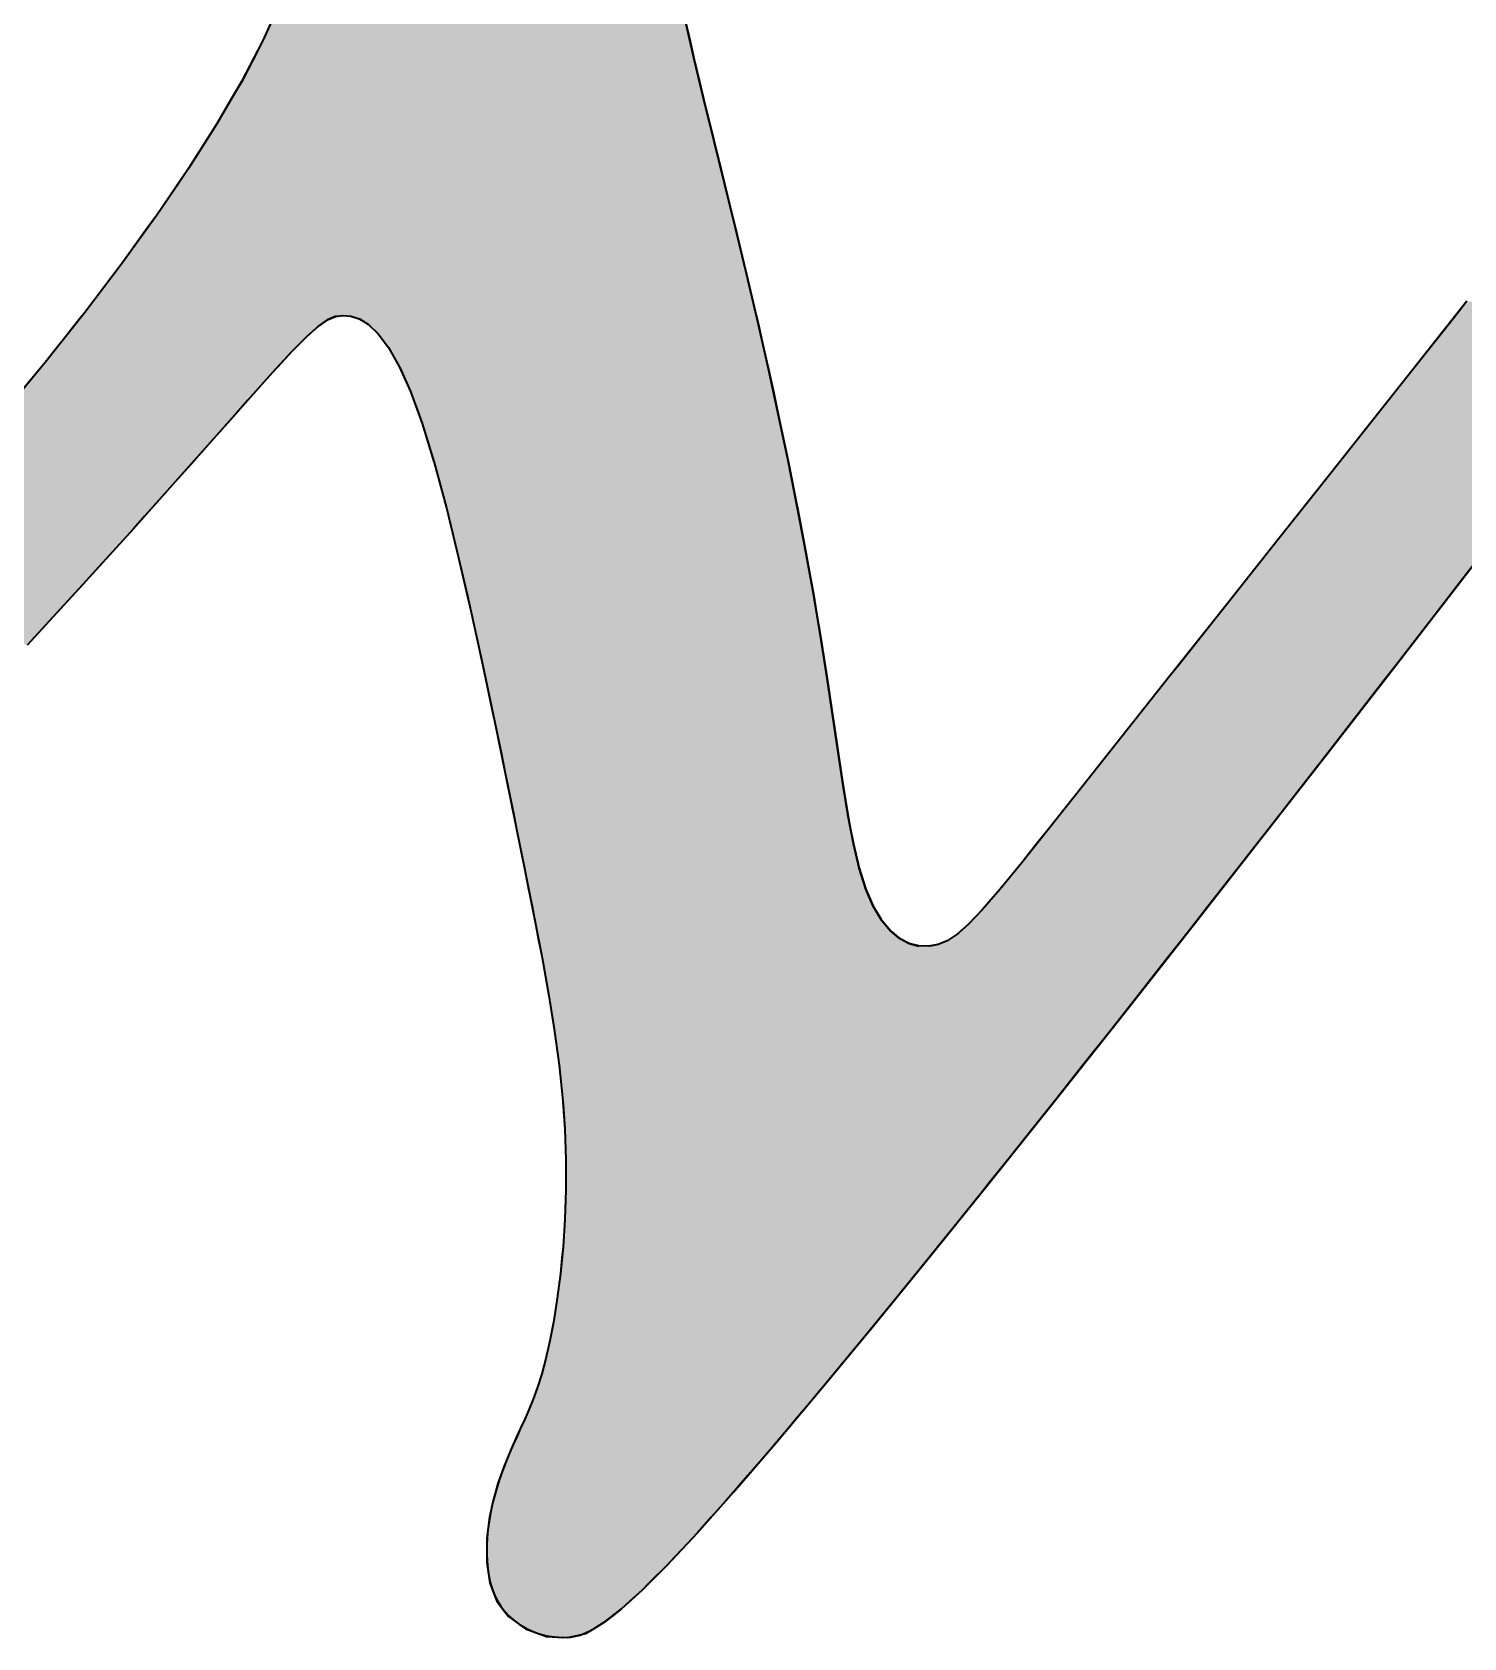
# Model space of a CAD drawing. Header units: inches. Extents: x -225 to -89, y -302 to -258.
# Drawn here: x -171.7608 to -171.3349, y -267.4642 to -266.9865 of the extents above; entities that cross this region are included whole.
import ezdxf

# ---------------------------------------------------------------- set-up
doc = ezdxf.new("R2010")
doc.units = ezdxf.units.IN
doc.header["$MEASUREMENT"] = 0
doc.layers.add('A-Elev-Line-01', color=252, linetype='Continuous', lineweight=35)

# ---------------------------------------------------------------- blocks, each defined once
blk = doc.blocks.new('*U11')
at = {"color": 40, "linetype": 'Continuous'}
for p, q in [((-581.04, 1321.41), (-582.5, 1318.19)), ((-508.37, 1321.41), (-507.64, 1318.19)), ((-582.5, 1318.19), (-584.16, 1315.01)), ((-507.64, 1318.19), (-506.91, 1315.01)), ((-584.16, 1315.01), (-586.16, 1311.18)), ((-506.91, 1315.01), (-506, 1311.18)), ((-586.16, 1311.18), (-587.93, 1308.15)), ((-506, 1311.18), (-505.27, 1308.15)), ((-587.93, 1308.15), (-590.51, 1303.74)), ((-505.27, 1308.15), (-504.19, 1303.74)), ((-590.51, 1303.74), (-592.32, 1300.89)), ((-504.19, 1303.74), (-503.49, 1300.89)), ((-592.32, 1300.89), (-595.48, 1295.91)), ((-503.49, 1300.89), (-502.26, 1295.91)), ((-595.48, 1295.91), (-597.25, 1293.31)), ((-502.26, 1295.91), (-501.62, 1293.31)), ((-597.25, 1293.31), (-601.02, 1287.77)), ((-501.62, 1293.31), (-500.25, 1287.77)), ((-602.68, 1285.47), (-607.09, 1279.35)), ((-601.02, 1287.77), (-602.68, 1285.47)), ((-500.25, 1287.77), (-499.69, 1285.47)), ((-499.69, 1285.47), (-498.21, 1279.35)), ((-608.53, 1277.44), (-613.63, 1270.72)), ((-607.09, 1279.35), (-608.53, 1277.44)), ((-498.21, 1279.35), (-497.75, 1277.44)), ((-497.75, 1277.44), (-496.18, 1270.72)), ((-371.61, 1272.66), (-373.56, 1270.2)), ((-615.53, 1268.32), (-616.96, 1266.51)), ((-614.65, 1269.43), (-615.53, 1268.32)), ((-614.2, 1270), (-614.65, 1269.43)), ((-614.14, 1270.07), (-614.2, 1270)), ((-614.06, 1270.18), (-614.14, 1270.07)), ((-613.63, 1270.72), (-614.06, 1270.18)), ((-572.72, 1268.32), (-574.74, 1266.51)), ((-571.12, 1269.43), (-572.72, 1268.32)), ((-569.76, 1270), (-571.12, 1269.43)), ((-569.23, 1270.07), (-569.76, 1270)), ((-567.06, 1270.07), (-565.56, 1269.6)), ((-565.56, 1269.6), (-565.07, 1269.3)), ((-565.07, 1269.3), (-563.95, 1268.61)), ((-563.95, 1268.61), (-562.24, 1266.98)), ((-496.18, 1270.72), (-496.05, 1270.18)), ((-496.05, 1270.18), (-496.03, 1270.07)), ((-496.03, 1270.07), (-495.91, 1269.6)), ((-495.91, 1269.6), (-495.84, 1269.3)), ((-495.84, 1269.3), (-495.69, 1268.61)), ((-495.69, 1268.61), (-495.32, 1266.98)), ((-373.56, 1270.2), (-380.8, 1261.06)), ((-616.96, 1266.51), (-619.07, 1263.85)), ((-574.74, 1266.51), (-577.36, 1263.85)), ((-562.24, 1266.98), (-560.44, 1264.56)), ((-495.32, 1266.98), (-494.77, 1264.56)), ((-619.07, 1263.85), (-620.59, 1261.93)), ((-577.36, 1263.85), (-579.13, 1261.93)), ((-560.44, 1264.56), (-558.56, 1261.23)), ((-494.77, 1264.56), (-494.02, 1261.23)), ((-622.04, 1260.17), (-626.03, 1255.34)), ((-620.59, 1261.93), (-622.04, 1260.17)), ((-580.74, 1260.17), (-585.08, 1255.34)), ((-579.13, 1261.93), (-580.74, 1260.17)), ((-558.56, 1261.23), (-558.49, 1261.09)), ((-558.49, 1261.09), (-556.59, 1256.84)), ((-494.02, 1261.23), (-493.99, 1261.09)), ((-493.99, 1261.09), (-493.06, 1256.84)), ((-380.8, 1261.06), (-383.03, 1258.25)), ((-383.03, 1258.25), (-389.51, 1250.08)), ((-585.08, 1255.34), (-587.13, 1253.03)), ((-556.59, 1256.84), (-555.14, 1252.87)), ((-493.06, 1256.84), (-492.2, 1252.87)), ((-587.13, 1253.03), (-590.55, 1249.18)), ((-555.14, 1252.87), (-554.56, 1251.26)), ((-492.2, 1252.87), (-491.86, 1251.26)), ((-590.55, 1249.18), (-595.09, 1244.07)), ((-554.56, 1251.26), (-552.55, 1244.7)), ((-491.86, 1251.26), (-490.49, 1244.7)), ((-389.51, 1250.08), (-394.11, 1244.27)), ((-595.09, 1244.07), (-597.26, 1241.62)), ((-552.55, 1244.7), (-552.46, 1244.41)), ((-552.46, 1244.41), (-550.36, 1236.64)), ((-490.49, 1244.7), (-490.43, 1244.41)), ((-490.43, 1244.41), (-488.87, 1236.64)), ((-394.11, 1244.27), (-399.48, 1237.5)), ((-597.26, 1241.62), (-603.1, 1235.09)), ((-399.48, 1237.5), (-404.71, 1230.91)), ((-603.1, 1235.09), (-605.13, 1232.82)), ((-550.36, 1236.64), (-550.32, 1236.49)), ((-550.32, 1236.49), (-548.41, 1228.75)), ((-488.87, 1236.64), (-488.84, 1236.49)), ((-488.84, 1236.49), (-487.36, 1228.75)), ((-605.13, 1232.82), (-611.18, 1226.14)), ((-404.71, 1230.91), (-410.46, 1223.64)), ((-367.08, 1230.91), (-372.68, 1223.64)), ((-611.18, 1226.14), (-613.98, 1223.05)), ((-548.41, 1228.75), (-548.17, 1227.75)), ((-548.17, 1227.75), (-546.63, 1221.08)), ((-487.36, 1228.75), (-487.18, 1227.75)), ((-487.18, 1227.75), (-485.98, 1221.08)), ((-410.46, 1223.64), (-414.65, 1218.36)), ((-372.68, 1223.64), (-376.77, 1218.36)), ((-613.98, 1223.05), (-619.3, 1217.27)), ((-546.63, 1221.08), (-546.03, 1218.46)), ((-485.98, 1221.08), (-485.54, 1218.46)), ((-546.03, 1218.46), (-544.98, 1213.68)), ((-485.54, 1218.46), (-484.74, 1213.68)), ((-414.65, 1218.36), (-422.2, 1208.84)), ((-376.77, 1218.36), (-384.14, 1208.84)), ((-619.3, 1217.27), (-623.67, 1212.53)), ((-544.98, 1213.68), (-543.93, 1208.85)), ((-484.74, 1213.68), (-483.98, 1208.85)), ((-543.93, 1208.85), (-543.46, 1206.61)), ((-543.46, 1206.61), (-542.05, 1199.92)), ((-483.98, 1208.85), (-483.64, 1206.61)), ((-483.64, 1206.61), (-482.65, 1199.92)), ((-423.79, 1206.82), (-431.98, 1196.5)), ((-422.2, 1208.84), (-423.79, 1206.82)), ((-385.7, 1206.82), (-393.71, 1196.5)), ((-384.14, 1208.84), (-385.7, 1206.82)), ((-542.05, 1199.92), (-541.89, 1199.2)), ((-541.89, 1199.2), (-540.75, 1193.64)), ((-482.65, 1199.92), (-482.54, 1199.2)), ((-482.54, 1199.2), (-481.74, 1193.64)), ((-431.98, 1196.5), (-434.42, 1193.41)), ((-393.71, 1196.5), (-396.11, 1193.41)), ((-540.75, 1193.64), (-539.95, 1189.76)), ((-481.74, 1193.64), (-481.15, 1189.76)), ((-434.42, 1193.41), (-439.04, 1187.58)), ((-396.11, 1193.41), (-400.65, 1187.58)), ((-539.95, 1189.76), (-539.56, 1187.81)), ((-481.15, 1189.76), (-480.85, 1187.81)), ((-539.56, 1187.81), (-538.47, 1182.46)), ((-480.85, 1187.81), (-479.97, 1182.46)), ((-439.04, 1187.58), (-444.89, 1180.22)), ((-400.65, 1187.58), (-406.38, 1180.22)), ((-538.47, 1182.46), (-538.13, 1180.78)), ((-479.97, 1182.46), (-479.64, 1180.78)), ((-538.13, 1180.78), (-537.5, 1177.64)), ((-479.64, 1180.78), (-479.03, 1177.64)), ((-444.89, 1180.22), (-446.9, 1177.7)), ((-406.38, 1180.22), (-408.34, 1177.7)), ((-537.5, 1177.64), (-536.64, 1173.39)), ((-479.03, 1177.64), (-478.01, 1173.39)), ((-446.9, 1177.7), (-449.63, 1174.29)), ((-408.34, 1177.7), (-411.01, 1174.29)), ((-536.64, 1173.39), (-536.45, 1172.46)), ((-478.01, 1173.39), (-477.72, 1172.46)), ((-449.63, 1174.29), (-453.43, 1169.65)), ((-411.01, 1174.29), (-414.63, 1169.65)), ((-536.45, 1172.46), (-535.91, 1169.73)), ((-477.72, 1172.46), (-476.86, 1169.73)), ((-535.91, 1169.73), (-535.31, 1166.71)), ((-476.86, 1169.73), (-475.56, 1166.71)), ((-453.43, 1169.65), (-456.46, 1166.14)), ((-414.63, 1169.65), (-417.39, 1166.14)), ((-535.31, 1166.71), (-534.93, 1164.79)), ((-534.93, 1164.79), (-534.83, 1164.29)), ((-534.83, 1164.29), (-534.48, 1162.42)), ((-475.56, 1166.71), (-474.42, 1164.79)), ((-474.42, 1164.79), (-474.12, 1164.29)), ((-474.12, 1164.29), (-472.57, 1162.42)), ((-456.46, 1166.14), (-458.88, 1163.58)), ((-417.39, 1166.14), (-419.39, 1163.58)), ((-534.48, 1162.42), (-534.22, 1161.07)), ((-472.57, 1162.42), (-470.94, 1161.07)), ((-460.88, 1161.81), (-462.6, 1160.68)), ((-460.64, 1162.02), (-460.88, 1161.81)), ((-458.88, 1163.58), (-460.64, 1162.02)), ((-420.77, 1161.81), (-421.66, 1160.68)), ((-420.6, 1162.02), (-420.77, 1161.81)), ((-419.39, 1163.58), (-420.6, 1162.02)), ((-534.22, 1161.07), (-534.05, 1160.2)), ((-534.05, 1160.2), (-533.97, 1159.76)), ((-533.97, 1159.76), (-533.96, 1159.72)), ((-533.96, 1159.72), (-533.57, 1157.67)), ((-470.94, 1161.07), (-469.26, 1160.2)), ((-469.26, 1160.2), (-467.56, 1159.76)), ((-464.22, 1160.03), (-465.64, 1159.76)), ((-462.6, 1160.68), (-464.22, 1160.03)), ((-422.41, 1159.72), (-424.03, 1157.67)), ((-422.38, 1159.76), (-422.41, 1159.72)), ((-422.17, 1160.03), (-422.38, 1159.76)), ((-421.66, 1160.68), (-422.17, 1160.03)), ((-533.57, 1157.67), (-532.38, 1151.04)), ((-424.03, 1157.67), (-429.24, 1151.04)), ((-532.38, 1151.04), (-531.69, 1146.71)), ((-429.24, 1151.04), (-432.64, 1146.71)), ((-531.69, 1146.71), (-531.38, 1144.8)), ((-531.38, 1144.8), (-530.57, 1138.89)), ((-434.15, 1144.8), (-438.84, 1138.89)), ((-432.64, 1146.71), (-434.15, 1144.8)), ((-530.57, 1138.89), (-529.96, 1133.22)), ((-438.84, 1138.89), (-443.33, 1133.22)), ((-529.96, 1133.22), (-529.88, 1132.06)), ((-529.88, 1132.06), (-529.56, 1127.71)), ((-444.24, 1132.06), (-447.72, 1127.71)), ((-443.33, 1133.22), (-444.24, 1132.06)), ((-529.56, 1127.71), (-529.37, 1122.3)), ((-447.72, 1127.71), (-452.03, 1122.3)), ((-529.37, 1122.3), (-529.38, 1118.2)), ((-452.03, 1122.3), (-455.31, 1118.2)), ((-529.38, 1117.02), (-529.56, 1111.91)), ((-529.38, 1118.2), (-529.38, 1117.02)), ((-456.26, 1117.02), (-460.37, 1111.91)), ((-455.31, 1118.2), (-456.26, 1117.02)), ((-529.56, 1111.91), (-529.89, 1107.03)), ((-460.37, 1111.91), (-464.31, 1107.03)), ((-530.07, 1105.22), (-530.34, 1102.41)), ((-529.89, 1107.03), (-530.07, 1105.22)), ((-465.77, 1105.22), (-468.05, 1102.41)), ((-464.31, 1107.03), (-465.77, 1105.22)), ((-530.34, 1102.41), (-530.89, 1098.1)), ((-468.05, 1102.41), (-471.56, 1098.1)), ((-530.89, 1098.1), (-531.52, 1094.16)), ((-471.56, 1098.1), (-474.77, 1094.16)), ((-531.52, 1094.16), (-531.7, 1093.22)), ((-474.77, 1094.16), (-475.54, 1093.22)), ((-531.7, 1093.22), (-532.19, 1090.63)), ((-475.54, 1093.22), (-477.68, 1090.63)), ((-532.19, 1090.63), (-532.9, 1087.53)), ((-477.68, 1090.63), (-480.24, 1087.53)), ((-532.9, 1087.53), (-533.62, 1084.83)), ((-480.24, 1087.53), (-482.47, 1084.83)), ((-533.62, 1084.83), (-534.36, 1082.48)), ((-482.47, 1084.83), (-484.42, 1082.48)), ((-535.11, 1080.4), (-535.85, 1078.56)), ((-534.42, 1082.31), (-535.11, 1080.4)), ((-534.36, 1082.48), (-534.42, 1082.31)), ((-486.16, 1080.4), (-487.71, 1078.56)), ((-484.56, 1082.31), (-486.16, 1080.4)), ((-484.42, 1082.48), (-484.56, 1082.31)), ((-535.85, 1078.56), (-536.59, 1076.88)), ((-487.71, 1078.56), (-489.12, 1076.88)), ((-537.31, 1075.32), (-538.01, 1073.82)), ((-536.59, 1076.88), (-537.31, 1075.32)), ((-490.43, 1075.32), (-491.69, 1073.82)), ((-489.12, 1076.88), (-490.43, 1075.32)), ((-539.03, 1071.55), (-540.24, 1068.57)), ((-538.57, 1072.57), (-539.03, 1071.55)), ((-538.01, 1073.82), (-538.57, 1072.57)), ((-493.63, 1071.55), (-496.18, 1068.57)), ((-492.75, 1072.57), (-493.63, 1071.55)), ((-491.69, 1073.82), (-492.75, 1072.57)), ((-540.24, 1068.57), (-541.28, 1065.61)), ((-496.18, 1068.57), (-498.74, 1065.61)), ((-541.71, 1064.1), (-542.13, 1062.65)), ((-541.28, 1065.61), (-541.71, 1064.1)), ((-500.04, 1064.1), (-501.33, 1062.65)), ((-498.74, 1065.61), (-500.04, 1064.1)), ((-542.13, 1062.65), (-542.75, 1059.71)), ((-501.33, 1062.65), (-503.94, 1059.71)), ((-542.75, 1059.71), (-543.11, 1057)), ((-503.94, 1059.71), (-506.36, 1057)), ((-543.24, 1056.06), (-543.26, 1051.92)), ((-543.11, 1057), (-543.24, 1056.06)), ((-507.23, 1056.06), (-511.1, 1051.92)), ((-506.36, 1057), (-507.23, 1056.06)), ((-543.26, 1051.92), (-543.17, 1051.32)), ((-511.1, 1051.92), (-511.66, 1051.32)), ((-543.17, 1051.32), (-542.7, 1048.21)), ((-511.66, 1051.32), (-514.78, 1048.21)), ((-542.7, 1048.21), (-542.21, 1046.94)), ((-542.21, 1046.94), (-541.46, 1045.02)), ((-516.05, 1046.94), (-518.17, 1045.02)), ((-514.78, 1048.21), (-516.05, 1046.94)), ((-541.46, 1045.02), (-540.46, 1043.7)), ((-540.46, 1043.7), (-539.43, 1042.34)), ((-519.64, 1043.7), (-521.37, 1042.34)), ((-518.17, 1045.02), (-519.64, 1043.7)), ((-539.43, 1042.34), (-538.16, 1041.42)), ((-538.16, 1041.42), (-536.47, 1040.19)), ((-522.55, 1041.42), (-524.52, 1040.19)), ((-521.37, 1042.34), (-522.55, 1041.42)), ((-536.47, 1040.19), (-534.06, 1039.31)), ((-534.06, 1039.31), (-532.77, 1038.84)), ((-532.77, 1038.84), (-529.78, 1038.64)), ((-529.1, 1038.6), (-529.78, 1038.64)), ((-528.9, 1038.64), (-529.1, 1038.6)), ((-528.02, 1038.84), (-528.9, 1038.64)), ((-525.94, 1039.31), (-528.02, 1038.84)), ((-524.52, 1040.19), (-525.94, 1039.31))]:
    blk.add_line(p, q, dxfattribs=at)
for points in [[(-581.04, 1321.41), (-582.5, 1318.19), (-507.64, 1318.19)], [(-582.5, 1318.19), (-584.16, 1315.01), (-506.91, 1315.01)], [(-584.16, 1315.01), (-586.16, 1311.18), (-506, 1311.18)], [(-586.16, 1311.18), (-587.93, 1308.15), (-505.27, 1308.15)], [(-587.93, 1308.15), (-590.51, 1303.74), (-504.19, 1303.74)], [(-590.51, 1303.74), (-592.32, 1300.89), (-503.49, 1300.89)], [(-592.32, 1300.89), (-595.48, 1295.91), (-502.26, 1295.91)], [(-595.48, 1295.91), (-597.25, 1293.31), (-501.62, 1293.31)], [(-597.25, 1293.31), (-601.02, 1287.77), (-500.25, 1287.77)], [(-602.68, 1285.47), (-607.09, 1279.35), (-498.21, 1279.35)], [(-601.02, 1287.77), (-602.68, 1285.47), (-499.69, 1285.47)], [(-608.53, 1277.44), (-613.63, 1270.72), (-496.18, 1270.72)], [(-607.09, 1279.35), (-608.53, 1277.44), (-497.75, 1277.44)], [(-371.61, 1272.66), (-373.56, 1270.2), (-336.8, 1270.2)], [(-615.53, 1268.32), (-616.96, 1266.51), (-574.74, 1266.51)], [(-614.65, 1269.43), (-615.53, 1268.32), (-572.72, 1268.32)], [(-614.2, 1270), (-614.65, 1269.43), (-571.12, 1269.43)], [(-614.14, 1270.07), (-614.2, 1270), (-569.76, 1270)], [(-614.06, 1270.18), (-614.14, 1270.07), (-569.23, 1270.07)], [(-613.63, 1270.72), (-614.06, 1270.18), (-496.05, 1270.18)], [(-568.45, 1270.18), (-567.06, 1270.07), (-496.03, 1270.07)], [(-567.06, 1270.07), (-565.56, 1269.6), (-495.91, 1269.6)], [(-565.56, 1269.6), (-565.07, 1269.3), (-495.84, 1269.3)], [(-565.07, 1269.3), (-563.95, 1268.61), (-495.69, 1268.61)], [(-563.95, 1268.61), (-562.24, 1266.98), (-495.32, 1266.98)], [(-373.56, 1270.2), (-380.8, 1261.06), (-343.83, 1261.06)], [(-616.96, 1266.51), (-619.07, 1263.85), (-577.36, 1263.85)], [(-562.24, 1266.98), (-560.44, 1264.56), (-494.77, 1264.56)], [(-619.07, 1263.85), (-620.59, 1261.93), (-579.13, 1261.93)], [(-560.44, 1264.56), (-558.56, 1261.23), (-494.02, 1261.23)], [(-622.04, 1260.17), (-626.03, 1255.34), (-585.08, 1255.34)], [(-620.59, 1261.93), (-622.04, 1260.17), (-580.74, 1260.17)], [(-558.56, 1261.23), (-558.49, 1261.09), (-493.99, 1261.09)], [(-558.49, 1261.09), (-556.59, 1256.84), (-493.06, 1256.84)], [(-380.8, 1261.06), (-383.03, 1258.25), (-346, 1258.25)], [(-383.03, 1258.25), (-389.51, 1250.08), (-352.29, 1250.08)], [(-626.03, 1255.34), (-627.93, 1253.03), (-587.13, 1253.03)], [(-556.59, 1256.84), (-555.14, 1252.87), (-492.2, 1252.87)], [(-627.93, 1253.03), (-631.24, 1249.18), (-590.55, 1249.18)], [(-555.14, 1252.87), (-554.56, 1251.26), (-491.86, 1251.26)], [(-631.24, 1249.18), (-635.62, 1244.07), (-595.09, 1244.07)], [(-554.56, 1251.26), (-552.55, 1244.7), (-490.49, 1244.7)], [(-389.51, 1250.08), (-394.11, 1244.27), (-356.77, 1244.27)], [(-635.62, 1244.07), (-637.81, 1241.62), (-597.26, 1241.62)], [(-552.55, 1244.7), (-552.46, 1244.41), (-490.43, 1244.41)], [(-552.46, 1244.41), (-550.36, 1236.64), (-488.87, 1236.64)], [(-394.11, 1244.27), (-399.48, 1237.5), (-361.99, 1237.5)], [(-637.81, 1241.62), (-643.63, 1235.09), (-603.1, 1235.09)], [(-399.48, 1237.5), (-404.71, 1230.91), (-367.08, 1230.91)], [(-643.63, 1235.09), (-645.73, 1232.82), (-605.13, 1232.82)], [(-550.36, 1236.64), (-550.32, 1236.49), (-488.84, 1236.49)], [(-550.32, 1236.49), (-548.41, 1228.75), (-487.36, 1228.75)], [(-645.73, 1232.82), (-651.93, 1226.14), (-611.18, 1226.14)], [(-404.71, 1230.91), (-410.46, 1223.64), (-372.68, 1223.64)], [(-651.93, 1226.14), (-654.93, 1223.05), (-613.98, 1223.05)], [(-548.41, 1228.75), (-548.17, 1227.75), (-487.18, 1227.75)], [(-548.17, 1227.75), (-546.63, 1221.08), (-485.98, 1221.08)], [(-410.46, 1223.64), (-414.65, 1218.36), (-376.77, 1218.36)], [(-654.93, 1223.05), (-660.51, 1217.27), (-619.3, 1217.27)], [(-546.63, 1221.08), (-546.03, 1218.46), (-485.54, 1218.46)], [(-546.03, 1218.46), (-544.98, 1213.68), (-484.74, 1213.68)], [(-414.65, 1218.36), (-422.2, 1208.84), (-384.14, 1208.84)], [(-544.98, 1213.68), (-543.93, 1208.85), (-483.98, 1208.85)], [(-543.93, 1208.85), (-543.46, 1206.61), (-483.64, 1206.61)], [(-543.46, 1206.61), (-542.05, 1199.92), (-482.65, 1199.92)], [(-423.79, 1206.82), (-431.98, 1196.5), (-393.71, 1196.5)], [(-422.2, 1208.84), (-423.79, 1206.82), (-385.7, 1206.82)], [(-542.05, 1199.92), (-541.89, 1199.2), (-482.54, 1199.2)], [(-541.89, 1199.2), (-540.75, 1193.64), (-481.74, 1193.64)], [(-431.98, 1196.5), (-434.42, 1193.41), (-396.11, 1193.41)], [(-540.75, 1193.64), (-539.95, 1189.76), (-481.15, 1189.76)], [(-434.42, 1193.41), (-439.04, 1187.58), (-400.65, 1187.58)], [(-539.95, 1189.76), (-539.56, 1187.81), (-480.85, 1187.81)], [(-539.56, 1187.81), (-538.47, 1182.46), (-479.97, 1182.46)], [(-439.04, 1187.58), (-444.89, 1180.22), (-406.38, 1180.22)], [(-538.47, 1182.46), (-538.13, 1180.78), (-479.64, 1180.78)], [(-538.13, 1180.78), (-537.5, 1177.64), (-479.03, 1177.64)], [(-444.89, 1180.22), (-446.9, 1177.7), (-408.34, 1177.7)], [(-537.5, 1177.64), (-536.64, 1173.39), (-478.01, 1173.39)], [(-446.9, 1177.7), (-449.63, 1174.29), (-411.01, 1174.29)], [(-536.64, 1173.39), (-536.45, 1172.46), (-477.72, 1172.46)], [(-449.63, 1174.29), (-453.43, 1169.65), (-414.63, 1169.65)], [(-536.45, 1172.46), (-535.91, 1169.73), (-476.86, 1169.73)], [(-535.91, 1169.73), (-535.31, 1166.71), (-475.56, 1166.71)], [(-453.43, 1169.65), (-456.46, 1166.14), (-417.39, 1166.14)], [(-535.31, 1166.71), (-534.93, 1164.79), (-474.42, 1164.79)], [(-534.93, 1164.79), (-534.83, 1164.29), (-474.12, 1164.29)], [(-534.83, 1164.29), (-534.48, 1162.42), (-472.57, 1162.42)], [(-456.46, 1166.14), (-458.88, 1163.58), (-419.39, 1163.58)], [(-534.48, 1162.42), (-534.22, 1161.07), (-470.94, 1161.07)], [(-460.88, 1161.81), (-462.6, 1160.68), (-421.66, 1160.68)], [(-460.64, 1162.02), (-460.88, 1161.81), (-420.77, 1161.81)], [(-458.88, 1163.58), (-460.64, 1162.02), (-420.6, 1162.02)], [(-534.22, 1161.07), (-534.05, 1160.2), (-469.26, 1160.2)], [(-534.05, 1160.2), (-533.97, 1159.76), (-467.56, 1159.76)], [(-533.97, 1159.76), (-533.96, 1159.72), (-465.87, 1159.72)], [(-533.96, 1159.72), (-533.57, 1157.67), (-424.03, 1157.67)], [(-465.64, 1159.76), (-465.87, 1159.72), (-422.41, 1159.72)], [(-464.22, 1160.03), (-465.64, 1159.76), (-422.38, 1159.76)], [(-462.6, 1160.68), (-464.22, 1160.03), (-422.17, 1160.03)], [(-533.57, 1157.67), (-532.38, 1151.04), (-429.24, 1151.04)], [(-532.38, 1151.04), (-531.69, 1146.71), (-432.64, 1146.71)], [(-531.69, 1146.71), (-531.38, 1144.8), (-434.15, 1144.8)], [(-531.38, 1144.8), (-530.57, 1138.89), (-438.84, 1138.89)], [(-530.57, 1138.89), (-529.96, 1133.22), (-443.33, 1133.22)], [(-529.96, 1133.22), (-529.88, 1132.06), (-444.24, 1132.06)], [(-529.88, 1132.06), (-529.56, 1127.71), (-447.72, 1127.71)], [(-529.56, 1127.71), (-529.37, 1122.3), (-452.03, 1122.3)], [(-529.37, 1122.3), (-529.38, 1118.2), (-455.31, 1118.2)], [(-529.38, 1117.02), (-529.56, 1111.91), (-460.37, 1111.91)], [(-529.38, 1118.2), (-529.38, 1117.02), (-456.26, 1117.02)], [(-529.56, 1111.91), (-529.89, 1107.03), (-464.31, 1107.03)], [(-530.07, 1105.22), (-530.34, 1102.41), (-468.05, 1102.41)], [(-529.89, 1107.03), (-530.07, 1105.22), (-465.77, 1105.22)], [(-530.34, 1102.41), (-530.89, 1098.1), (-471.56, 1098.1)], [(-530.89, 1098.1), (-531.52, 1094.16), (-474.77, 1094.16)], [(-531.52, 1094.16), (-531.7, 1093.22), (-475.54, 1093.22)], [(-531.7, 1093.22), (-532.19, 1090.63), (-477.68, 1090.63)], [(-532.19, 1090.63), (-532.9, 1087.53), (-480.24, 1087.53)], [(-532.9, 1087.53), (-533.62, 1084.83), (-482.47, 1084.83)], [(-533.62, 1084.83), (-534.36, 1082.48), (-484.42, 1082.48)], [(-535.11, 1080.4), (-535.85, 1078.56), (-487.71, 1078.56)], [(-534.42, 1082.31), (-535.11, 1080.4), (-486.16, 1080.4)], [(-534.36, 1082.48), (-534.42, 1082.31), (-484.56, 1082.31)], [(-535.85, 1078.56), (-536.59, 1076.88), (-489.12, 1076.88)], [(-537.31, 1075.32), (-538.01, 1073.82), (-491.69, 1073.82)], [(-536.59, 1076.88), (-537.31, 1075.32), (-490.43, 1075.32)], [(-539.03, 1071.55), (-540.24, 1068.57), (-496.18, 1068.57)], [(-538.57, 1072.57), (-539.03, 1071.55), (-493.63, 1071.55)], [(-538.01, 1073.82), (-538.57, 1072.57), (-492.75, 1072.57)], [(-540.24, 1068.57), (-541.28, 1065.61), (-498.74, 1065.61)], [(-541.71, 1064.1), (-542.13, 1062.65), (-501.33, 1062.65)], [(-541.28, 1065.61), (-541.71, 1064.1), (-500.04, 1064.1)], [(-542.13, 1062.65), (-542.75, 1059.71), (-503.94, 1059.71)], [(-542.75, 1059.71), (-543.11, 1057), (-506.36, 1057)], [(-543.24, 1056.06), (-543.26, 1051.92), (-511.1, 1051.92)], [(-543.11, 1057), (-543.24, 1056.06), (-507.23, 1056.06)], [(-543.26, 1051.92), (-543.17, 1051.32), (-511.66, 1051.32)], [(-543.17, 1051.32), (-542.7, 1048.21), (-514.78, 1048.21)], [(-542.7, 1048.21), (-542.21, 1046.94), (-516.05, 1046.94)], [(-542.21, 1046.94), (-541.46, 1045.02), (-518.17, 1045.02)], [(-541.46, 1045.02), (-540.46, 1043.7), (-519.64, 1043.7)], [(-540.46, 1043.7), (-539.43, 1042.34), (-521.37, 1042.34)], [(-539.43, 1042.34), (-538.16, 1041.42), (-522.55, 1041.42)], [(-538.16, 1041.42), (-536.47, 1040.19), (-524.52, 1040.19)], [(-536.47, 1040.19), (-534.06, 1039.31), (-525.94, 1039.31)], [(-534.06, 1039.31), (-532.77, 1038.84), (-528.02, 1038.84)], [(-532.77, 1038.84), (-529.78, 1038.64), (-528.9, 1038.64)]]:
    blk.add_solid(points, dxfattribs=at)
at = {"color": 40, "linetype": 'Continuous', "extrusion": (0, 0, -1)}
for points in [[(581.04, 1321.41), (508.37, 1321.41), (507.64, 1318.19)], [(582.5, 1318.19), (507.64, 1318.19), (506.91, 1315.01)], [(584.16, 1315.01), (506.91, 1315.01), (506, 1311.18)], [(586.16, 1311.18), (506, 1311.18), (505.27, 1308.15)], [(587.93, 1308.15), (505.27, 1308.15), (504.19, 1303.74)], [(590.51, 1303.74), (504.19, 1303.74), (503.49, 1300.89)], [(592.32, 1300.89), (503.49, 1300.89), (502.26, 1295.91)], [(595.48, 1295.91), (502.26, 1295.91), (501.62, 1293.31)], [(597.25, 1293.31), (501.62, 1293.31), (500.25, 1287.77)], [(602.68, 1285.47), (499.69, 1285.47), (498.21, 1279.35)], [(601.02, 1287.77), (500.25, 1287.77), (499.69, 1285.47)], [(608.53, 1277.44), (497.75, 1277.44), (496.18, 1270.72)], [(607.09, 1279.35), (498.21, 1279.35), (497.75, 1277.44)], [(615.53, 1268.32), (572.72, 1268.32), (574.74, 1266.51)], [(614.65, 1269.43), (571.12, 1269.43), (572.72, 1268.32)], [(614.2, 1270), (569.76, 1270), (571.12, 1269.43)], [(614.14, 1270.07), (569.23, 1270.07), (569.76, 1270)], [(614.06, 1270.18), (568.45, 1270.18), (569.23, 1270.07)], [(613.63, 1270.72), (496.18, 1270.72), (496.05, 1270.18)], [(568.45, 1270.18), (496.05, 1270.18), (496.03, 1270.07)], [(567.06, 1270.07), (496.03, 1270.07), (495.91, 1269.6)], [(565.56, 1269.6), (495.91, 1269.6), (495.84, 1269.3)], [(565.07, 1269.3), (495.84, 1269.3), (495.69, 1268.61)], [(563.95, 1268.61), (495.69, 1268.61), (495.32, 1266.98)], [(373.56, 1270.2), (336.8, 1270.2), (343.83, 1261.06)], [(616.96, 1266.51), (574.74, 1266.51), (577.36, 1263.85)], [(562.24, 1266.98), (495.32, 1266.98), (494.77, 1264.56)], [(619.07, 1263.85), (577.36, 1263.85), (579.13, 1261.93)], [(560.44, 1264.56), (494.77, 1264.56), (494.02, 1261.23)], [(622.04, 1260.17), (580.74, 1260.17), (585.08, 1255.34)], [(620.59, 1261.93), (579.13, 1261.93), (580.74, 1260.17)], [(558.56, 1261.23), (494.02, 1261.23), (493.99, 1261.09)], [(558.49, 1261.09), (493.99, 1261.09), (493.06, 1256.84)], [(380.8, 1261.06), (343.83, 1261.06), (346, 1258.25)], [(383.03, 1258.25), (346, 1258.25), (352.29, 1250.08)], [(626.03, 1255.34), (585.08, 1255.34), (587.13, 1253.03)], [(556.59, 1256.84), (493.06, 1256.84), (492.2, 1252.87)], [(627.93, 1253.03), (587.13, 1253.03), (590.55, 1249.18)], [(555.14, 1252.87), (492.2, 1252.87), (491.86, 1251.26)], [(631.24, 1249.18), (590.55, 1249.18), (595.09, 1244.07)], [(554.56, 1251.26), (491.86, 1251.26), (490.49, 1244.7)], [(389.51, 1250.08), (352.29, 1250.08), (356.77, 1244.27)], [(635.62, 1244.07), (595.09, 1244.07), (597.26, 1241.62)], [(552.55, 1244.7), (490.49, 1244.7), (490.43, 1244.41)], [(552.46, 1244.41), (490.43, 1244.41), (488.87, 1236.64)], [(394.11, 1244.27), (356.77, 1244.27), (361.99, 1237.5)], [(637.81, 1241.62), (597.26, 1241.62), (603.1, 1235.09)], [(399.48, 1237.5), (361.99, 1237.5), (367.08, 1230.91)], [(643.63, 1235.09), (603.1, 1235.09), (605.13, 1232.82)], [(550.36, 1236.64), (488.87, 1236.64), (488.84, 1236.49)], [(550.32, 1236.49), (488.84, 1236.49), (487.36, 1228.75)], [(645.73, 1232.82), (605.13, 1232.82), (611.18, 1226.14)], [(404.71, 1230.91), (367.08, 1230.91), (372.68, 1223.64)], [(651.93, 1226.14), (611.18, 1226.14), (613.98, 1223.05)], [(548.41, 1228.75), (487.36, 1228.75), (487.18, 1227.75)], [(548.17, 1227.75), (487.18, 1227.75), (485.98, 1221.08)], [(410.46, 1223.64), (372.68, 1223.64), (376.77, 1218.36)], [(654.93, 1223.05), (613.98, 1223.05), (619.3, 1217.27)], [(546.63, 1221.08), (485.98, 1221.08), (485.54, 1218.46)], [(546.03, 1218.46), (485.54, 1218.46), (484.74, 1213.68)], [(414.65, 1218.36), (376.77, 1218.36), (384.14, 1208.84)], [(660.51, 1217.27), (619.3, 1217.27), (623.67, 1212.53)], [(544.98, 1213.68), (484.74, 1213.68), (483.98, 1208.85)], [(543.93, 1208.85), (483.98, 1208.85), (483.64, 1206.61)], [(543.46, 1206.61), (483.64, 1206.61), (482.65, 1199.92)], [(423.79, 1206.82), (385.7, 1206.82), (393.71, 1196.5)], [(422.2, 1208.84), (384.14, 1208.84), (385.7, 1206.82)], [(542.05, 1199.92), (482.65, 1199.92), (482.54, 1199.2)], [(541.89, 1199.2), (482.54, 1199.2), (481.74, 1193.64)], [(431.98, 1196.5), (393.71, 1196.5), (396.11, 1193.41)], [(540.75, 1193.64), (481.74, 1193.64), (481.15, 1189.76)], [(434.42, 1193.41), (396.11, 1193.41), (400.65, 1187.58)], [(539.95, 1189.76), (481.15, 1189.76), (480.85, 1187.81)], [(539.56, 1187.81), (480.85, 1187.81), (479.97, 1182.46)], [(439.04, 1187.58), (400.65, 1187.58), (406.38, 1180.22)], [(538.47, 1182.46), (479.97, 1182.46), (479.64, 1180.78)], [(538.13, 1180.78), (479.64, 1180.78), (479.03, 1177.64)], [(444.89, 1180.22), (406.38, 1180.22), (408.34, 1177.7)], [(537.5, 1177.64), (479.03, 1177.64), (478.01, 1173.39)], [(446.9, 1177.7), (408.34, 1177.7), (411.01, 1174.29)], [(536.64, 1173.39), (478.01, 1173.39), (477.72, 1172.46)], [(449.63, 1174.29), (411.01, 1174.29), (414.63, 1169.65)], [(536.45, 1172.46), (477.72, 1172.46), (476.86, 1169.73)], [(535.91, 1169.73), (476.86, 1169.73), (475.56, 1166.71)], [(453.43, 1169.65), (414.63, 1169.65), (417.39, 1166.14)], [(535.31, 1166.71), (475.56, 1166.71), (474.42, 1164.79)], [(534.93, 1164.79), (474.42, 1164.79), (474.12, 1164.29)], [(534.83, 1164.29), (474.12, 1164.29), (472.57, 1162.42)], [(456.46, 1166.14), (417.39, 1166.14), (419.39, 1163.58)], [(534.48, 1162.42), (472.57, 1162.42), (470.94, 1161.07)], [(460.88, 1161.81), (420.77, 1161.81), (421.66, 1160.68)], [(460.64, 1162.02), (420.6, 1162.02), (420.77, 1161.81)], [(458.88, 1163.58), (419.39, 1163.58), (420.6, 1162.02)], [(534.22, 1161.07), (470.94, 1161.07), (469.26, 1160.2)], [(534.05, 1160.2), (469.26, 1160.2), (467.56, 1159.76)], [(533.97, 1159.76), (467.56, 1159.76), (465.87, 1159.72)], [(533.96, 1159.72), (422.41, 1159.72), (424.03, 1157.67)], [(465.64, 1159.76), (422.38, 1159.76), (422.41, 1159.72)], [(464.22, 1160.03), (422.17, 1160.03), (422.38, 1159.76)], [(462.6, 1160.68), (421.66, 1160.68), (422.17, 1160.03)], [(533.57, 1157.67), (424.03, 1157.67), (429.24, 1151.04)], [(532.38, 1151.04), (429.24, 1151.04), (432.64, 1146.71)], [(531.69, 1146.71), (432.64, 1146.71), (434.15, 1144.8)], [(531.38, 1144.8), (434.15, 1144.8), (438.84, 1138.89)], [(530.57, 1138.89), (438.84, 1138.89), (443.33, 1133.22)], [(529.96, 1133.22), (443.33, 1133.22), (444.24, 1132.06)], [(529.88, 1132.06), (444.24, 1132.06), (447.72, 1127.71)], [(529.56, 1127.71), (447.72, 1127.71), (452.03, 1122.3)], [(529.37, 1122.3), (452.03, 1122.3), (455.31, 1118.2)], [(529.38, 1118.2), (455.31, 1118.2), (456.26, 1117.02)], [(529.38, 1117.02), (456.26, 1117.02), (460.37, 1111.91)], [(529.56, 1111.91), (460.37, 1111.91), (464.31, 1107.03)], [(530.07, 1105.22), (465.77, 1105.22), (468.05, 1102.41)], [(529.89, 1107.03), (464.31, 1107.03), (465.77, 1105.22)], [(530.34, 1102.41), (468.05, 1102.41), (471.56, 1098.1)], [(530.89, 1098.1), (471.56, 1098.1), (474.77, 1094.16)], [(531.52, 1094.16), (474.77, 1094.16), (475.54, 1093.22)], [(531.7, 1093.22), (475.54, 1093.22), (477.68, 1090.63)], [(532.19, 1090.63), (477.68, 1090.63), (480.24, 1087.53)], [(532.9, 1087.53), (480.24, 1087.53), (482.47, 1084.83)], [(533.62, 1084.83), (482.47, 1084.83), (484.42, 1082.48)], [(535.11, 1080.4), (486.16, 1080.4), (487.71, 1078.56)], [(534.42, 1082.31), (484.56, 1082.31), (486.16, 1080.4)], [(534.36, 1082.48), (484.42, 1082.48), (484.56, 1082.31)], [(535.85, 1078.56), (487.71, 1078.56), (489.12, 1076.88)], [(537.31, 1075.32), (490.43, 1075.32), (491.69, 1073.82)], [(536.59, 1076.88), (489.12, 1076.88), (490.43, 1075.32)], [(539.03, 1071.55), (493.63, 1071.55), (496.18, 1068.57)], [(538.57, 1072.57), (492.75, 1072.57), (493.63, 1071.55)], [(538.01, 1073.82), (491.69, 1073.82), (492.75, 1072.57)], [(540.24, 1068.57), (496.18, 1068.57), (498.74, 1065.61)], [(541.71, 1064.1), (500.04, 1064.1), (501.33, 1062.65)], [(541.28, 1065.61), (498.74, 1065.61), (500.04, 1064.1)], [(542.13, 1062.65), (501.33, 1062.65), (503.94, 1059.71)], [(542.75, 1059.71), (503.94, 1059.71), (506.36, 1057)], [(543.24, 1056.06), (507.23, 1056.06), (511.1, 1051.92)], [(543.11, 1057), (506.36, 1057), (507.23, 1056.06)], [(543.26, 1051.92), (511.1, 1051.92), (511.66, 1051.32)], [(543.17, 1051.32), (511.66, 1051.32), (514.78, 1048.21)], [(542.7, 1048.21), (514.78, 1048.21), (516.05, 1046.94)], [(542.21, 1046.94), (516.05, 1046.94), (518.17, 1045.02)], [(541.46, 1045.02), (518.17, 1045.02), (519.64, 1043.7)], [(540.46, 1043.7), (519.64, 1043.7), (521.37, 1042.34)], [(539.43, 1042.34), (521.37, 1042.34), (522.55, 1041.42)], [(538.16, 1041.42), (522.55, 1041.42), (524.52, 1040.19)], [(536.47, 1040.19), (524.52, 1040.19), (525.94, 1039.31)], [(534.06, 1039.31), (525.94, 1039.31), (528.02, 1038.84)], [(532.77, 1038.84), (528.02, 1038.84), (528.9, 1038.64)], [(529.78, 1038.64), (528.9, 1038.64), (529.1, 1038.6)]]:
    blk.add_solid(points, dxfattribs=at)
blk = doc.blocks.new('144')
at = {"color": 40}
for points in [[(-318.95992, 40.34811), (-318.94346, 40.36598), (-318.92841, 40.38259), (-318.91505, 40.39753), (-318.90364, 40.41038), (-318.89435, 40.42084), (-318.88698, 40.42906), (-318.88123, 40.4353), (-318.87679, 40.43983), (-318.87336, 40.44291), (-318.87063, 40.44479), (-318.86832, 40.44576), (-318.8661, 40.44606), (-318.86373, 40.44588), (-318.86118, 40.44507), (-318.85845, 40.44339), (-318.85555, 40.44062), (-318.85249, 40.43652), (-318.84929, 40.43086), (-318.84595, 40.4234), (-318.84249, 40.41392), (-318.83893, 40.40228), (-318.83529, 40.38883), (-318.83164, 40.37398), (-318.828, 40.35818), (-318.82443, 40.34187), (-318.82098, 40.32547), (-318.81768, 40.30942), (-318.81459, 40.29417), (-318.81174, 40.28004), (-318.80915, 40.267), (-318.80684, 40.25491), (-318.80482, 40.24364), (-318.80312, 40.23305), (-318.80174, 40.22301), (-318.8007, 40.21337), (-318.80002, 40.20401), (-318.79971, 40.19482), (-318.79972, 40.18584), (-318.80003, 40.17717), (-318.80059, 40.16887), (-318.80135, 40.16102), (-318.80229, 40.15371), (-318.80335, 40.14701), (-318.8045, 40.14101), (-318.8057, 40.13575), (-318.80693, 40.13116), (-318.80818, 40.12716), (-318.80945, 40.12364), (-318.81071, 40.1205), (-318.81196, 40.11766), (-318.81319, 40.11501), (-318.81437, 40.11246), (-318.81552, 40.10992), (-318.8166, 40.10739), (-318.81763, 40.10486), (-318.81859, 40.10233), (-318.81948, 40.09981), (-318.82029, 40.09729), (-318.82101, 40.09477), (-318.82164, 40.09225), (-318.82217, 40.08974), (-318.8226, 40.08724), (-318.82293, 40.08477), (-318.82316, 40.08234), (-318.82328, 40.07995), (-318.82329, 40.07762), (-318.8232, 40.07536), (-318.82299, 40.07318), (-318.82267, 40.07109), (-318.82224, 40.0691), (-318.82167, 40.06719), (-318.82097, 40.06538), (-318.82012, 40.06366), (-318.81913, 40.06204), (-318.81797, 40.06052), (-318.81665, 40.0591), (-318.81515, 40.05778), (-318.8135, 40.05657), (-318.81169, 40.0555), (-318.80974, 40.05457), (-318.80766, 40.05382), (-318.80547, 40.05324), (-318.80317, 40.05287), (-318.80077, 40.05271), (-318.79826, 40.05283), (-318.79546, 40.05346), (-318.79215, 40.05489), (-318.78812, 40.0574), (-318.78316, 40.06127), (-318.77707, 40.06679), (-318.76962, 40.07423), (-318.7606, 40.08387), (-318.74987, 40.09593), (-318.73748, 40.11032), (-318.72357, 40.12687), (-318.70824, 40.14541), (-318.69164, 40.16579), (-318.67388, 40.18784), (-318.65508, 40.2114), (-318.63536, 40.2363), (-318.61491, 40.26231), (-318.59408, 40.28894), (-318.57329, 40.31564), (-318.55296, 40.34184), (-318.5335, 40.36699), (-318.51532, 40.39054)], [(-318.53168, 40.45027), (-318.55108, 40.4258), (-318.5699, 40.40204), (-318.5879, 40.37933), (-318.6048, 40.35801), (-318.62033, 40.33842), (-318.63423, 40.32088), (-318.64623, 40.30573), (-318.65617, 40.29322), (-318.66422, 40.28315), (-318.67068, 40.27527), (-318.67583, 40.26929), (-318.67995, 40.26494), (-318.68333, 40.26195), (-318.68626, 40.26003), (-318.68901, 40.25892), (-318.69182, 40.25839), (-318.6947, 40.25847), (-318.69758, 40.25921), (-318.70044, 40.26069), (-318.7032, 40.26298), (-318.70584, 40.26615), (-318.70828, 40.27027), (-318.7105, 40.27541), (-318.71245, 40.28161), (-318.71418, 40.28884), (-318.71577, 40.29703), (-318.71728, 40.30611), (-318.71877, 40.31602), (-318.72032, 40.32669), (-318.722, 40.33806), (-318.72387, 40.35007), (-318.72599, 40.36263), (-318.72834, 40.37567), (-318.7309, 40.38908), (-318.73364, 40.40278), (-318.73655, 40.41665), (-318.73959, 40.43061), (-318.74274, 40.44456), (-318.74598, 40.4584), (-318.74927, 40.47204), (-318.75255, 40.48536), (-318.75574, 40.49824), (-318.75876, 40.51057), (-318.76155, 40.52223), (-318.76402, 40.53311)], [(-318.88497, 40.5387), (-318.88996, 40.52762), (-318.89619, 40.51571), (-318.90357, 40.50307), (-318.91202, 40.48978), (-318.92143, 40.47594), (-318.93174, 40.46165), (-318.94286, 40.44698), (-318.95469, 40.43204), (-318.96716, 40.41692)]]:
    blk.add_lwpolyline(points, dxfattribs=at)
at = {"color": 40, "linetype": 'Continuous', "xscale": 0.0016989692132326, "yscale": 0.0016989692132326, "zscale": 0.0016989692132326}
blk.add_blockref('*U11', (-317.90032, 38.28806), dxfattribs=at)

msp = doc.modelspace()

# ---------------------------------------------------------------- block references
at = {"layer": 'A-Elev-Line-01'}
msp.add_blockref('144', (147.19772, -307.51684), dxfattribs=at)

doc.saveas('drawing.dxf')
